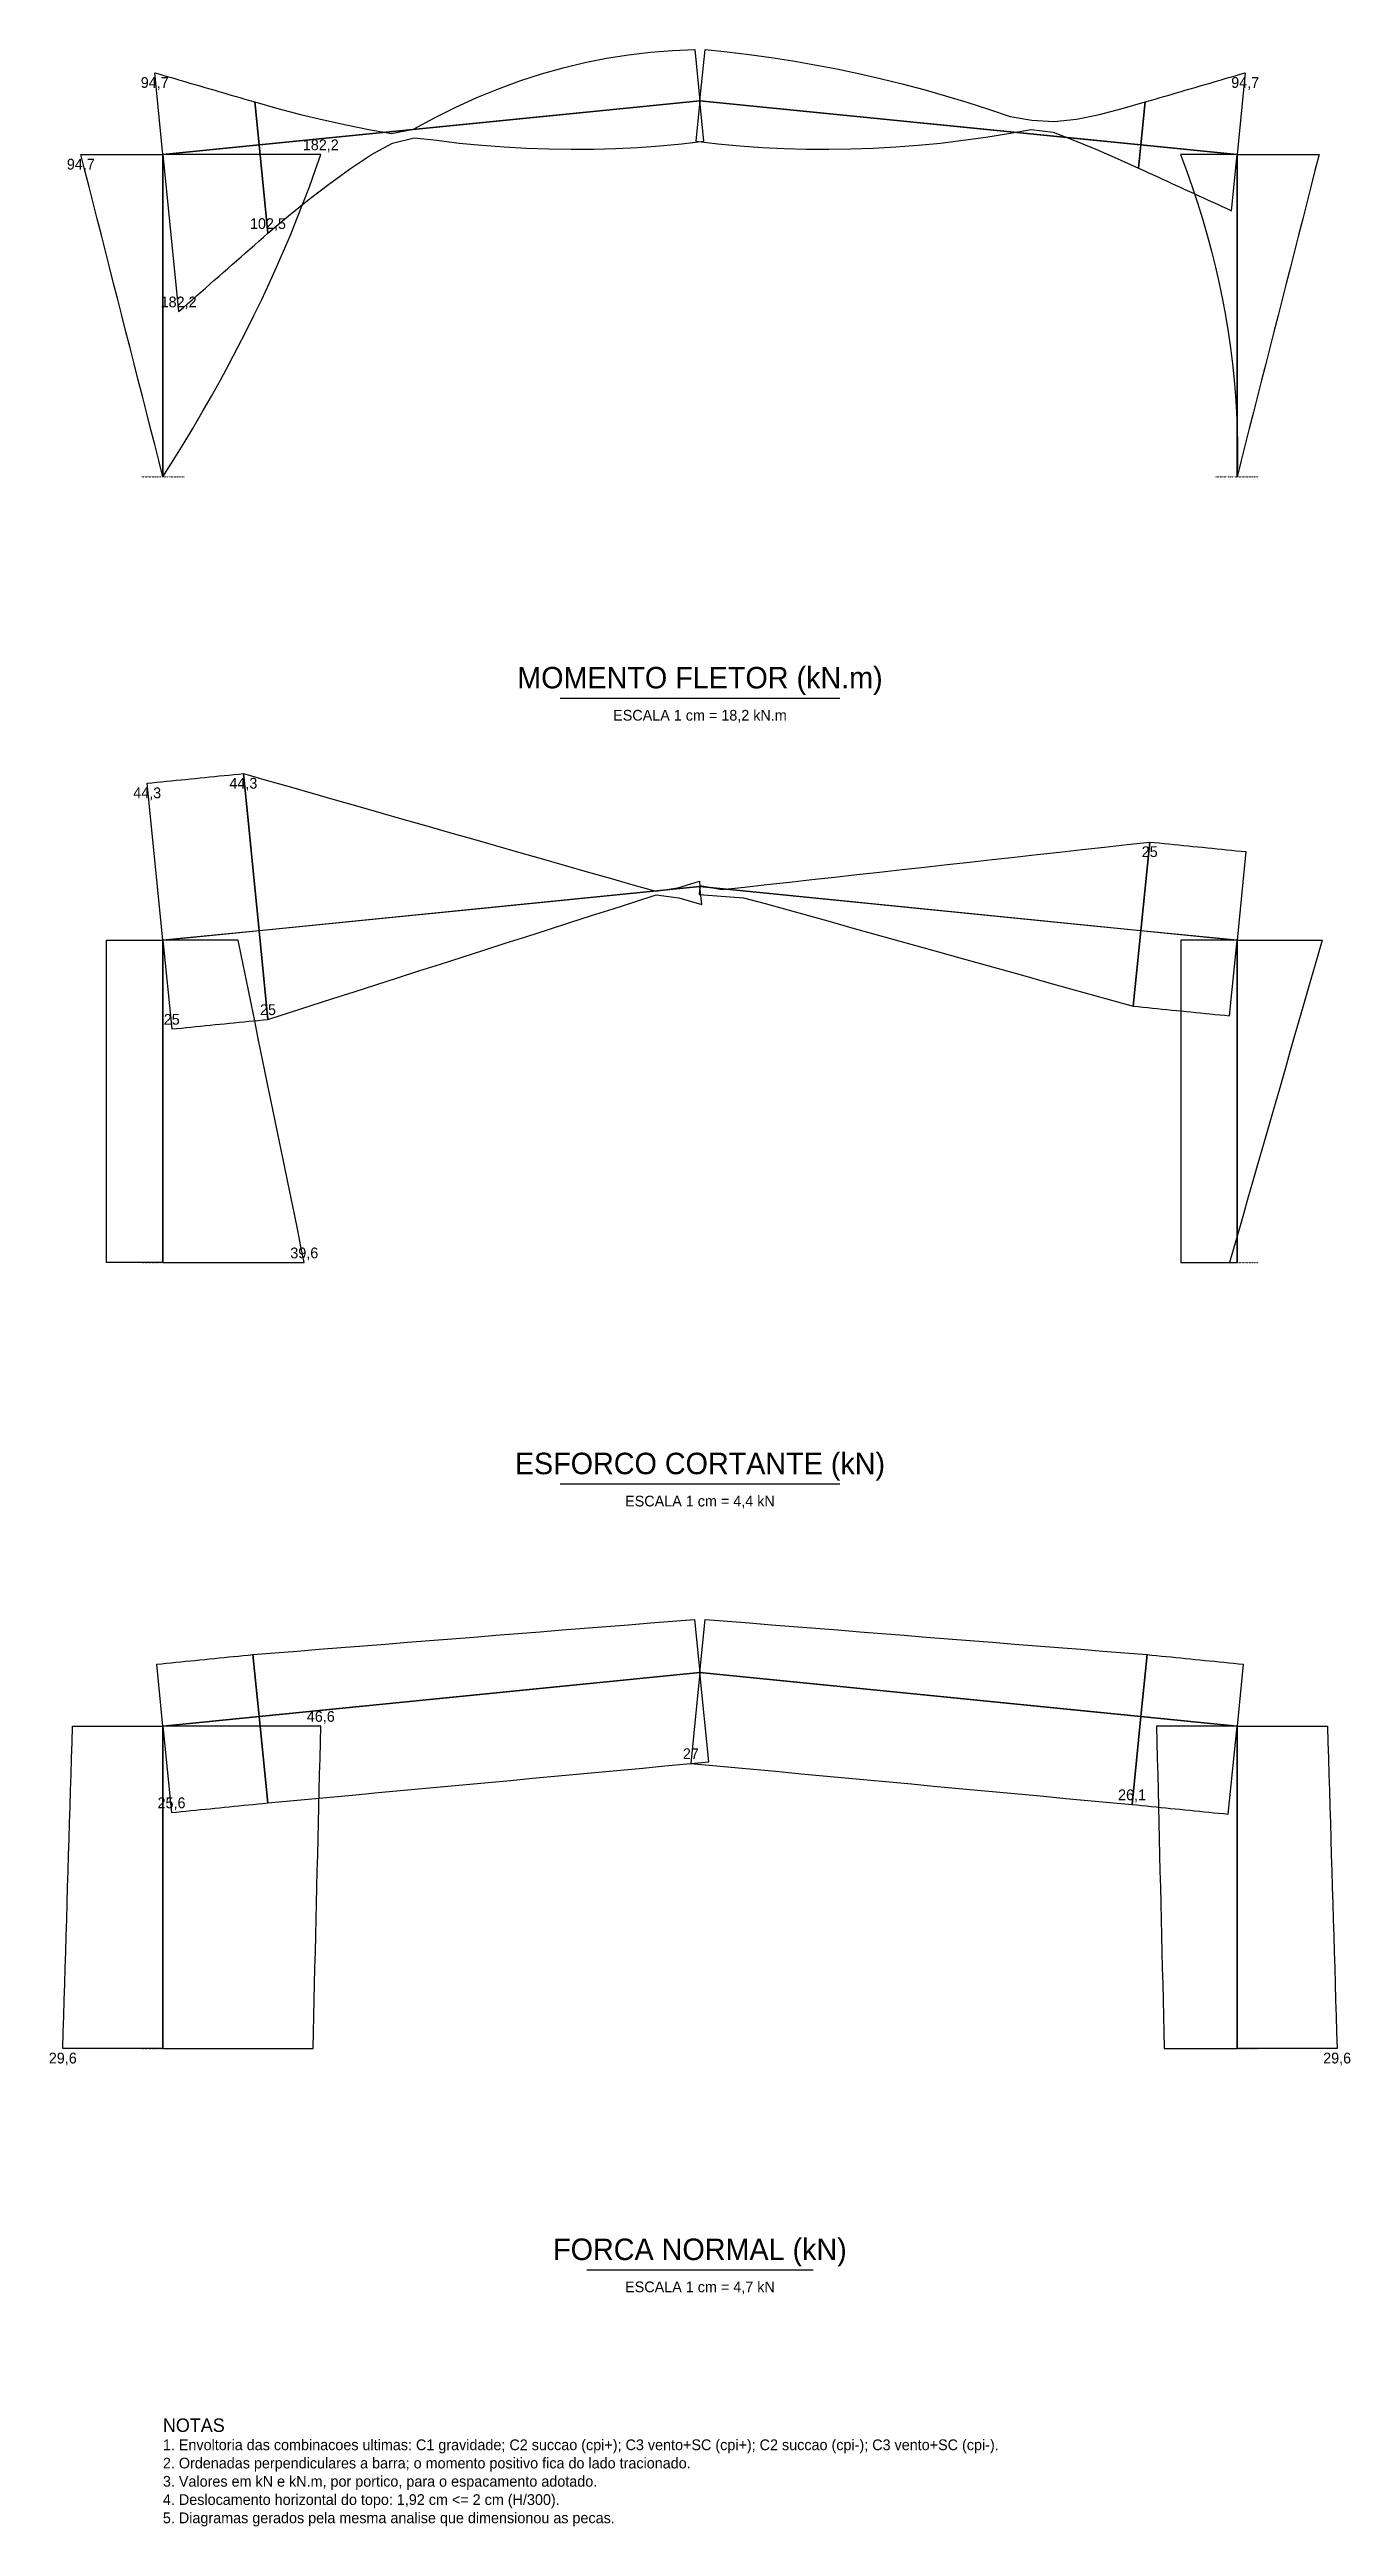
# Model space of a CAD drawing. Header units: millimetres. Extents: x -2111 to 22112, y -38160 to 7954.
import ezdxf
from ezdxf.enums import TextEntityAlignment as Align

# ---------------------------------------------------------------- set-up
doc = ezdxf.new("R2010")
doc.units = ezdxf.units.MM
doc.linetypes.add('CENTER', pattern=[16.375, 0.5, -6.35, 3.175, -6.35])
for name, color, linetype in [('ACO', 7, 'CONTINUOUS'), ('COTA', 3, 'CONTINUOUS'), ('EIXO', 1, 'CENTER'), ('TEXTO', 7, 'CONTINUOUS')]:
    doc.layers.add(name, color=color, linetype=linetype)
doc.styles.get("Standard").update_dxf_attribs({"font": 'txt', "width": 0.85})

msp = doc.modelspace()

# ---------------------------------------------------------------- linework, layer by layer
at = {"layer": 'ACO'}
for points in [[(0, 0), (0, 6000), (10000, 7000), (20000, 6000), (20000, 0)], [(0, -14630), (0, -8630), (10000, -7630), (20000, -8630), (20000, -14630)], [(0, -29260), (0, -23260), (10000, -22260), (20000, -23260), (20000, -29260)]]:
    msp.add_lwpolyline(points, dxfattribs=at)
at = {"layer": 'COTA'}
for points in [[(1791.1, 6179.1), (1711.2421, 6977.6684), (2137.8032, 6857.5551), (2563.4653, 6746.4306), (2988.2606, 6643.9741), (3412.1731, 6550.346), (3835.2028, 6465.5462), (4257.3656, 6389.4144), (4663.5569, 6472.9962), (5056.9227, 6684.8305), (5451.9098, 6880.4526), (5848.5502, 7059.5416), (6246.7958, 7222.579), (6646.6948, 7369.0831), (7048.215, 7499.3752), (7451.3724, 7613.2946), (7856.1672, 7710.8413), (8262.5832, 7792.1759), (8670.6364, 7857.1378), (9080.327, 7905.727), (9491.6388, 7938.1042), (9904.5879, 7954.1086), (10000, 7000)], [(10000, 7000), (10095.4121, 7954.1086), (10505.7287, 7911.7795), (10915.3229, 7862.2271), (11324.1949, 7805.4515), (11732.3605, 7741.6132), (12139.8199, 7670.7122), (12546.5569, 7592.588), (12952.5716, 7507.2405), (13357.8639, 7414.6698), (13762.4661, 7315.1968), (14166.3298, 7208.3402), (14569.4873, 7094.4208), (14971.9224, 6973.2782), (15373.6513, 6845.0728), (15774.6578, 6709.6443), (16182.2295, 6639.8669), (16594.4723, 6616.7997), (17012.9111, 6655.6918), (17436.5347, 6746.4306), (17862.1968, 6857.5551), (18288.7579, 6977.6684), (18208.9, 6179.1)], [(0, 6000), (-152.0483, 7520.572), (-58.8819, 7493.4108), (34.2845, 7466.2496), (127.4509, 7439.0884), (220.6173, 7411.9273), (313.7837, 7384.7661), (406.9501, 7357.6049), (500.1165, 7330.4437), (593.2669, 7303.443), (686.4333, 7276.2818), (779.5997, 7249.1206), (872.7661, 7221.9594), (965.9325, 7194.7982), (1059.0989, 7167.637), (1152.2653, 7140.4758), (1245.4317, 7113.3146), (1338.5982, 7086.1534), (1431.7646, 7058.9922), (1524.9149, 7031.9916), (1618.0813, 7004.8304), (1711.2477, 6977.6692), (1791.1, 6179.1)], [(18208.9, 6179.1), (18288.7523, 6977.6692), (18381.9187, 7004.8304), (18475.0851, 7031.9916), (18568.2354, 7058.9922), (18661.4018, 7086.1534), (18754.5683, 7113.3146), (18847.7347, 7140.4758), (18940.9011, 7167.637), (19034.0675, 7194.7982), (19127.2339, 7221.9594), (19220.4003, 7249.1206), (19313.5667, 7276.2818), (19406.7331, 7303.443), (19499.8835, 7330.4437), (19593.0499, 7357.6049), (19686.2163, 7384.7661), (19779.3827, 7411.9273), (19872.5491, 7439.0884), (19965.7155, 7466.2496), (20058.8819, 7493.4108), (20152.0483, 7520.572), (20000, 6000)], [(1791.1, 6179.1), (1955.6955, 4533.1663), (2337.6325, 4859.2882), (2721.2067, 5169.0374), (3106.4182, 5462.4139), (3493.251, 5739.5784), (3881.721, 6000.3701), (4275.0708, 6212.3649), (4679.7371, 6311.1958), (5099.0267, 6263.7963), (5518.557, 6213.9891), (5937.1885, 6173.1708), (6354.937, 6141.1809), (6771.8188, 6117.8589), (7187.8178, 6103.3653), (7602.9499, 6097.5395), (8017.1831, 6100.7027), (8430.5496, 6112.5337), (8843.0332, 6133.1932), (9254.6339, 6162.681), (9665.3518, 6200.9972), (10075.2028, 6247.9813), (10000, 7000)], [(10000, 7000), (9924.7972, 6247.9813), (10334.6482, 6200.9972), (10745.3661, 6162.681), (11156.9668, 6133.1932), (11569.4504, 6112.5337), (11982.8169, 6100.7027), (12397.0501, 6097.5395), (12812.1822, 6103.3653), (13228.1812, 6117.8589), (13645.063, 6141.1809), (14062.8115, 6173.1708), (14481.443, 6213.9891), (14900.9733, 6263.7963), (15321.3705, 6322.2714), (15742.6344, 6389.4144), (16164.7972, 6465.5462), (16574.5359, 6417.4385), (16973.4076, 6260.6613), (17371.5408, 6096.5003), (17768.9838, 5925.4372), (18165.6885, 5746.9902), (18208.9, 6179.1)], [(0, 0), (0, 0), (-76.4642, 300), (-152.7671, 600), (-229.2313, 900), (-305.6955, 1200), (-381.9984, 1500), (-458.4626, 1800), (-534.7654, 2100), (-611.2296, 2400), (-687.6938, 2700), (-763.9967, 3000), (-840.4609, 3300), (-916.9251, 3600), (-993.228, 3900), (-1069.6922, 4200), (-1146.1564, 4500), (-1222.4593, 4800), (-1298.9235, 5100), (-1375.2263, 5400), (-1451.6905, 5700), (-1528.1547, 6000), (0, 6000)], [(0, 6000), (292.5241, 3074.5883), (375.6749, 3147.5893), (458.8417, 3220.4299), (541.9925, 3293.4309), (625.1593, 3366.2715), (708.3101, 3439.2725), (791.4769, 3512.113), (874.6276, 3585.1141), (957.7945, 3657.9546), (1040.9452, 3730.9557), (1124.1121, 3803.7962), (1207.2628, 3876.7973), (1290.4136, 3949.7983), (1373.5804, 4022.6388), (1456.7312, 4095.6399), (1539.898, 4168.4804), (1623.0488, 4241.4815), (1706.2156, 4314.322), (1789.3664, 4387.3231), (1872.5332, 4460.1636), (1955.6839, 4533.1646), (1791.1, 6179.1)], [(0, 0), (0, 0), (189.7086, 300), (374.7391, 600), (555.414, 900), (731.572, 1200), (903.3745, 1500), (1070.4988, 1800), (1233.2675, 2100), (1391.5193, 2400), (1545.2543, 2700), (1694.4724, 3000), (1839.1737, 3300), (1979.5193, 3600), (2115.1868, 3900), (2246.4988, 4200), (2373.2938, 4500), (2495.572, 4800), (2613.4947, 5100), (2726.7391, 5400), (2835.628, 5700), (2940, 6000), (0, 6000)], [(18208.9, 6179.1), (18165.6915, 5746.9898), (18252.1808, 5707.3762), (18338.6701, 5667.7625), (18425.1434, 5627.9884), (18511.6327, 5588.3747), (18598.106, 5548.6006), (18684.5953, 5508.987), (18771.0686, 5469.2128), (18857.5579, 5429.5992), (18944.0311, 5389.825), (19030.5204, 5350.2114), (19116.9937, 5310.4372), (19203.483, 5270.8236), (19289.9563, 5231.0494), (19376.4456, 5191.4358), (19462.9189, 5151.6616), (19549.4082, 5112.048), (19635.8975, 5072.4344), (19722.3708, 5032.6602), (19808.8601, 4993.0466), (19895.3333, 4953.2724), (20000, 6000)], [(20000, 6000), (18948.0527, 6000), (19060.3292, 5700), (19166.3144, 5400), (19266.1695, 5100), (19359.572, 4800), (19446.6831, 4500), (19527.6642, 4200), (19602.1926, 3900), (19670.4296, 3600), (19732.5366, 3300), (19788.1909, 3000), (19837.7152, 2700), (19880.9481, 2400), (19917.7284, 2100), (19948.3786, 1800), (19972.7374, 1500), (19990.6436, 1200), (20002.4198, 900), (20007.9045, 600), (20007.0979, 300), (20000, 0), (20000, 0)], [(20000, 6000), (21528.1547, 6000), (21451.6905, 5700), (21375.2263, 5400), (21298.9235, 5100), (21222.4593, 4800), (21146.1564, 4500), (21069.6922, 4200), (20993.228, 3900), (20916.9251, 3600), (20840.4609, 3300), (20763.9967, 3000), (20687.6938, 2700), (20611.2296, 2400), (20534.7654, 2100), (20458.4626, 1800), (20381.9984, 1500), (20305.6955, 1200), (20229.2313, 900), (20152.7671, 600), (20076.4642, 300), (20000, 0), (20000, 0)], [(0, -8630), (-292.5241, -5704.5883), (-202.9691, -5695.6333), (-113.4141, -5686.6783), (-23.8591, -5677.7233), (65.6959, -5668.7683), (155.2509, -5659.8133), (244.8059, -5650.8583), (334.3609, -5641.9033), (423.9159, -5632.9483), (513.4709, -5623.9933), (603.0259, -5615.0383), (692.5809, -5606.0833), (782.1359, -5597.1283), (871.6909, -5588.1733), (961.2459, -5579.2183), (1050.8009, -5570.2633), (1140.3559, -5561.3083), (1229.9109, -5552.3533), (1319.4659, -5543.3983), (1409.0209, -5534.4433), (1498.5759, -5525.4883), (1791.1, -8450.9)], [(1791.1, -8450.9), (1498.5553, -5525.4912), (1925.2528, -5646.9689), (2352.0163, -5769.1073), (2778.7138, -5890.585), (3205.4774, -6012.7234), (3632.1749, -6134.2011), (4058.9384, -6256.3395), (4485.6359, -6377.8172), (4912.3994, -6499.9555), (5339.0969, -6621.4333), (5765.8605, -6743.5716), (6192.558, -6865.0493), (6619.3215, -6987.1877), (7046.019, -7108.6654), (7472.7165, -7230.1431), (7899.48, -7352.2815), (8326.1775, -7473.7592), (8752.9411, -7595.8976), (9179.3082, -7714.072), (9587.9694, -7655.1891), (9989.6275, -7526.2762), (10000, -7630)], [(10000, -7630), (10002.2463, -7607.5375), (10408.8594, -7686.9009), (10828.0252, -7640.7386), (11247.2571, -7593.9156), (11666.4891, -7547.0926), (12085.721, -7500.2697), (12504.9529, -7453.4467), (12924.1187, -7407.2844), (13343.3506, -7360.4614), (13762.5826, -7313.6384), (14181.8145, -7266.8155), (14601.0464, -7219.9925), (15020.2122, -7173.8302), (15439.4441, -7127.0072), (15858.676, -7080.1843), (16277.908, -7033.3613), (16697.1399, -6986.5383), (17116.3057, -6940.376), (17535.5376, -6893.553), (17954.7695, -6846.7301), (18374.0014, -6799.9071), (18208.9, -8450.9)], [(18208.9, -8450.9), (18373.9898, -6799.9054), (18463.5448, -6808.8604), (18553.0998, -6817.8154), (18642.6548, -6826.7704), (18732.2098, -6835.7254), (18821.7648, -6844.6804), (18911.3198, -6853.6354), (19000.8748, -6862.5904), (19090.4298, -6871.5454), (19179.9848, -6880.5004), (19269.5398, -6889.4554), (19359.0948, -6898.4104), (19448.6498, -6907.3654), (19538.2048, -6916.3204), (19627.7598, -6925.2754), (19717.3148, -6934.2304), (19806.8698, -6943.1854), (19896.4248, -6952.1404), (19985.9798, -6961.0954), (20075.5348, -6970.0504), (20165.0898, -6979.0054), (20000, -8630)], [(1791.1, -8450.9), (1956.2014, -10101.8929), (2357.8595, -9972.9799), (2759.5176, -9844.067), (3161.1757, -9715.154), (3562.8999, -9586.9017), (3964.558, -9457.9887), (4366.216, -9329.0757), (4767.8741, -9200.1628), (5169.5322, -9071.2498), (5571.2564, -8942.9975), (5972.9145, -8814.0845), (6374.5726, -8685.1716), (6776.2306, -8556.2586), (7177.8887, -8427.3456), (7579.6129, -8299.0933), (7981.271, -8170.1803), (8382.9291, -8041.2674), (8784.5871, -7912.3544), (9186.2452, -7783.4414), (9606.4021, -7839.5137), (10033.0996, -7960.9914), (10000, -7630)], [(10000, -7630), (9985.0028, -7779.9701), (10396.7691, -7807.8019), (10808.4694, -7836.2943), (11212.1756, -7944.7268), (11615.4853, -8057.1232), (12018.7951, -8169.5197), (12422.1049, -8281.9161), (12825.3486, -8394.9732), (13228.6583, -8507.3696), (13631.9681, -8619.7661), (14035.2778, -8732.1625), (14438.5876, -8844.5589), (14841.8974, -8956.9554), (15245.2071, -9069.3518), (15648.5169, -9181.7482), (16051.8267, -9294.1447), (16455.1364, -9406.5411), (16858.4462, -9518.9375), (17261.756, -9631.334), (17665.0657, -9743.7304), (18068.3755, -9856.1268), (18208.9, -8450.9)], [(0, -14630), (-1048.3875, -14630), (-1048.3875, -14330), (-1048.3875, -14030), (-1048.3875, -13730), (-1048.3875, -13430), (-1048.3875, -13130), (-1048.3875, -12830), (-1048.3875, -12530), (-1048.3875, -12230), (-1048.3875, -11930), (-1048.3875, -11630), (-1048.3875, -11330), (-1048.3875, -11030), (-1048.3875, -10730), (-1048.3875, -10430), (-1048.3875, -10130), (-1048.3875, -9830), (-1048.3875, -9530), (-1048.3875, -9230), (-1048.3875, -8930), (-1048.3875, -8630), (0, -8630)], [(0, -8630), (165.0898, -10280.9946), (254.6448, -10272.0396), (344.1998, -10263.0846), (433.7548, -10254.1296), (523.3098, -10245.1746), (612.8648, -10236.2196), (702.4198, -10227.2646), (791.9748, -10218.3096), (881.5298, -10209.3546), (971.0848, -10200.3996), (1060.6398, -10191.4446), (1150.1948, -10182.4896), (1239.7498, -10173.5346), (1329.3048, -10164.5796), (1418.8598, -10155.6246), (1508.4148, -10146.6696), (1597.9698, -10137.7146), (1687.5248, -10128.7596), (1777.0798, -10119.8046), (1866.6348, -10110.8496), (1956.1898, -10101.8946), (1791.1, -8450.9)], [(0, -14630), (2632.5881, -14630), (2570.8401, -14330), (2509.7561, -14030), (2448.0081, -13730), (2386.2602, -13430), (2324.5122, -13130), (2263.4282, -12830), (2201.6802, -12530), (2139.9322, -12230), (2078.1843, -11930), (2016.4363, -11630), (1955.3523, -11330), (1893.6043, -11030), (1831.8564, -10730), (1770.1084, -10430), (1709.0244, -10130), (1647.2764, -9830), (1585.5285, -9530), (1523.7805, -9230), (1462.6965, -8930), (1400.9485, -8630), (0, -8630)], [(18208.9, -8450.9), (18068.3854, -9856.1283), (18157.9404, -9865.0833), (18247.4954, -9874.0383), (18337.0504, -9882.9933), (18426.6054, -9891.9483), (18516.1604, -9900.9033), (18605.7154, -9909.8583), (18695.2704, -9918.8133), (18784.8254, -9927.7683), (18874.3804, -9936.7233), (18963.9354, -9945.6783), (19053.4904, -9954.6333), (19143.0454, -9963.5883), (19232.6004, -9972.5433), (19322.1554, -9981.4983), (19411.7104, -9990.4533), (19501.2654, -9999.4083), (19590.8204, -10008.3633), (19680.3754, -10017.3183), (19769.9304, -10026.2733), (19859.4854, -10035.2283), (20000, -8630)], [(20000, -8630), (18951.6125, -8630), (18951.6125, -8930), (18951.6125, -9230), (18951.6125, -9530), (18951.6125, -9830), (18951.6125, -10130), (18951.6125, -10430), (18951.6125, -10730), (18951.6125, -11030), (18951.6125, -11330), (18951.6125, -11630), (18951.6125, -11930), (18951.6125, -12230), (18951.6125, -12530), (18951.6125, -12830), (18951.6125, -13130), (18951.6125, -13430), (18951.6125, -13730), (18951.6125, -14030), (18951.6125, -14330), (18951.6125, -14630), (20000, -14630)], [(20000, -8630), (21583.5366, -8630), (21497.8862, -8930), (21411.5718, -9230), (21325.2575, -9530), (21238.9431, -9830), (21152.6287, -10130), (21066.3144, -10430), (20980, -10730), (20894.3496, -11030), (20808.0352, -11330), (20721.7209, -11630), (20635.4065, -11930), (20549.0921, -12230), (20462.7778, -12530), (20376.4634, -12830), (20290.813, -13130), (20204.4986, -13430), (20118.1843, -13730), (20031.8699, -14030), (19945.5556, -14330), (19859.2412, -14630), (20000, -14630)], [(1791.1, -23080.9), (1675.8019, -21927.9337), (2087.1256, -21895.6756), (2498.3865, -21862.7899), (2909.6474, -21829.9041), (3320.9711, -21797.646), (3732.2321, -21764.7603), (4143.493, -21731.8745), (4554.7539, -21698.9888), (4966.0777, -21666.7307), (5377.3386, -21633.845), (5788.5995, -21600.9592), (6199.9232, -21568.7011), (6611.1842, -21535.8154), (7022.4451, -21502.9296), (7433.706, -21470.0439), (7845.0297, -21437.7858), (8256.2907, -21404.9), (8667.5516, -21372.0143), (9078.8125, -21339.1286), (9490.1362, -21306.8705), (9901.3972, -21273.9847), (10000, -22260)], [(10000, -22260), (10098.6028, -21273.9847), (10509.8638, -21306.8705), (10921.1875, -21339.1286), (11332.4484, -21372.0143), (11743.7093, -21404.9), (12154.9703, -21437.7858), (12566.294, -21470.0439), (12977.5549, -21502.9296), (13388.8158, -21535.8154), (13800.0768, -21568.7011), (14211.4005, -21600.9592), (14622.6614, -21633.845), (15033.9223, -21666.7307), (15445.2461, -21698.9888), (15856.507, -21731.8745), (16267.7679, -21764.7603), (16679.0289, -21797.646), (17090.3526, -21829.9041), (17501.6135, -21862.7899), (17912.8744, -21895.6756), (18324.1981, -21927.9337), (18208.9, -23080.9)], [(0, -23260), (-115.29, -22107.0325), (-25.735, -22098.0775), (63.82, -22089.1225), (153.375, -22080.1675), (242.93, -22071.2125), (332.485, -22062.2575), (422.04, -22053.3025), (511.595, -22044.3475), (601.15, -22035.3925), (690.705, -22026.4375), (780.26, -22017.4825), (869.815, -22008.5275), (959.37, -21999.5725), (1048.925, -21990.6175), (1138.48, -21981.6625), (1228.035, -21972.7075), (1317.59, -21963.7525), (1407.145, -21954.7975), (1496.7, -21945.8425), (1586.255, -21936.8875), (1675.81, -21927.9325), (1791.1, -23080.9)], [(18208.9, -23080.9), (18324.19, -21927.9325), (18413.745, -21936.8875), (18503.3, -21945.8425), (18592.855, -21954.7975), (18682.41, -21963.7525), (18771.965, -21972.7075), (18861.52, -21981.6625), (18951.075, -21990.6175), (19040.63, -21999.5725), (19130.185, -22008.5275), (19219.74, -22017.4825), (19309.295, -22026.4375), (19398.85, -22035.3925), (19488.405, -22044.3475), (19577.96, -22053.3025), (19667.515, -22062.2575), (19757.07, -22071.2125), (19846.625, -22080.1675), (19936.18, -22089.1225), (20025.735, -22098.0775), (20115.29, -22107.0325), (20000, -23260)], [(1791.1, -23080.9), (1951.9651, -24689.5296), (2362.7239, -24651.6228), (2773.4199, -24613.0883), (3184.1788, -24575.1815), (3594.8748, -24536.6471), (4005.6336, -24498.7402), (4416.3297, -24460.2058), (4827.0885, -24422.299), (5237.7846, -24383.7645), (5648.5434, -24345.8577), (6059.2395, -24307.3232), (6469.9983, -24269.4164), (6880.6943, -24230.8819), (7291.4532, -24192.9751), (7702.1492, -24154.4407), (8112.908, -24116.5338), (8523.6041, -24077.9994), (8934.3629, -24040.0926), (9345.059, -24001.5581), (9755.8178, -23963.6513), (10166.5139, -23925.1168), (10000, -22260)], [(10000, -22260), (9830.5362, -23954.6157), (10241.295, -23992.5225), (10651.9911, -24031.057), (11062.7499, -24068.9638), (11473.446, -24107.4982), (11884.2048, -24145.4051), (12294.9009, -24183.9395), (12705.6597, -24221.8464), (13116.3557, -24260.3808), (13527.1146, -24298.2876), (13937.8106, -24336.8221), (14348.5067, -24375.3565), (14759.2655, -24413.2634), (15169.9616, -24451.7978), (15580.7204, -24489.7047), (15991.4164, -24528.2391), (16402.1753, -24566.1459), (16812.8713, -24604.6804), (17223.6301, -24642.5872), (17634.3262, -24681.1217), (18045.085, -24719.0285), (18208.9, -23080.9)], [(0, -29260), (-1863.9133, -29260), (-1854.4518, -28960), (-1845.6211, -28660), (-1836.7904, -28360), (-1827.9597, -28060), (-1818.4982, -27760), (-1809.6675, -27460), (-1800.8367, -27160), (-1791.3752, -26860), (-1782.5445, -26560), (-1773.7138, -26260), (-1764.8831, -25960), (-1755.4216, -25660), (-1746.5909, -25360), (-1737.7601, -25060), (-1728.9294, -24760), (-1719.4679, -24460), (-1710.6372, -24160), (-1701.8065, -23860), (-1692.345, -23560), (-1683.5143, -23260), (0, -23260)], [(0, -23260), (160.8537, -24868.6312), (250.4087, -24859.6762), (339.9637, -24850.7212), (429.5187, -24841.7662), (519.0737, -24832.8112), (608.6287, -24823.8562), (698.1837, -24814.9012), (787.7387, -24805.9462), (877.2937, -24796.9912), (966.8487, -24788.0362), (1056.4037, -24779.0812), (1145.9587, -24770.1262), (1235.5137, -24761.1712), (1325.0687, -24752.2162), (1414.6237, -24743.2612), (1504.1787, -24734.3062), (1593.7337, -24725.3512), (1683.2887, -24716.3962), (1772.8437, -24707.4412), (1862.3987, -24698.4862), (1951.9537, -24689.5312), (1791.1, -23080.9)], [(0, -29260), (2796.1854, -29260), (2803.1238, -28960), (2810.693, -28660), (2817.6314, -28360), (2825.2006, -28060), (2832.139, -27760), (2839.0775, -27460), (2846.6466, -27160), (2853.5851, -26860), (2861.1543, -26560), (2868.0927, -26260), (2875.6619, -25960), (2882.6003, -25660), (2889.5387, -25360), (2897.1079, -25060), (2904.0463, -24760), (2911.6155, -24460), (2918.554, -24160), (2925.4924, -23860), (2933.0616, -23560), (2940, -23260), (0, -23260)], [(18208.9, -23080.9), (18045.0965, -24719.0301), (18134.6515, -24727.9851), (18224.2065, -24736.9401), (18313.7615, -24745.8951), (18403.3165, -24754.8501), (18492.8715, -24763.8051), (18582.4265, -24772.7601), (18671.9815, -24781.7151), (18761.5365, -24790.6701), (18851.0915, -24799.6251), (18940.6465, -24808.5801), (19030.2015, -24817.5351), (19119.7565, -24826.4901), (19209.3115, -24835.4451), (19298.8665, -24844.4001), (19388.4215, -24853.3551), (19477.9765, -24862.3101), (19567.5315, -24871.2651), (19657.0865, -24880.2201), (19746.6415, -24889.1751), (19836.1965, -24898.1301), (20000, -23260)], [(20000, -23260), (18500.6694, -23260), (18508.2386, -23560), (18515.177, -23860), (18522.7462, -24160), (18529.6846, -24460), (18537.2538, -24760), (18544.1922, -25060), (18551.1307, -25360), (18558.6998, -25660), (18565.6383, -25960), (18573.2075, -26260), (18580.1459, -26560), (18587.0843, -26860), (18594.6535, -27160), (18601.5919, -27460), (18609.1611, -27760), (18616.0995, -28060), (18623.6687, -28360), (18630.6072, -28660), (18637.5456, -28960), (18645.1148, -29260), (20000, -29260)], [(20000, -23260), (21683.5143, -23260), (21692.345, -23560), (21701.8065, -23860), (21710.6372, -24160), (21719.4679, -24460), (21728.9294, -24760), (21737.7601, -25060), (21746.5909, -25360), (21755.4216, -25660), (21764.8831, -25960), (21773.7138, -26260), (21782.5445, -26560), (21791.3752, -26860), (21800.8367, -27160), (21809.6675, -27460), (21818.4982, -27760), (21827.9597, -28060), (21836.7904, -28360), (21845.6211, -28660), (21854.4518, -28960), (21863.9133, -29260), (20000, -29260)]]:
    msp.add_lwpolyline(points, close=True, dxfattribs=at)
at = {"layer": 'EIXO'}
for p, q in [((-400, 0), (400, 0)), ((19600, 0), (20400, 0)), ((-400, -14630), (400, -14630)), ((19600, -14630), (20400, -14630)), ((-400, -29260), (400, -29260)), ((19600, -29260), (20400, -29260))]:
    msp.add_line(p, q, dxfattribs=at)
at = {"layer": 'TEXTO'}
for p, q in [((7396, -4120), (12604, -4120)), ((7396, -18750), (12604, -18750)), ((7892, -33380), (12108, -33380))]:
    msp.add_line(p, q, dxfattribs=at)

# ---------------------------------------------------------------- texts
for s, height, p in [('94,7', 200, (-152.0483, 7240.572)), ('94,7', 200, (20152.0483, 7240.572)), ('182,2', 200, (2940, 6080)), ('94,7', 200, (-1528.1547, 5720)), ('102,5', 200, (1955.6955, 4613.1663)), ('182,2', 200, (292.5241, 3154.5883)), ('MOMENTO FLETOR (kN.m)', 400, (10000, -3940)), ('ESCALA 1 cm = 18,2 kN.m', 200, (10000, -4540)), ('44,3', 200, (-292.5241, -5984.5883)), ('44,3', 200, (1498.5553, -5805.4912)), ('25', 200, (18374.0014, -7079.9071)), ('25', 200, (165.0898, -10200.9946)), ('25', 200, (1956.2014, -10021.8929)), ('39,6', 200, (2632.5881, -14550)), ('ESFORCO CORTANTE (kN)', 400, (10000, -18570)), ('ESCALA 1 cm = 4,4 kN', 200, (10000, -19170)), ('46,6', 200, (2940, -23180)), ('27', 200, (9830.5362, -23874.6157)), ('26,1', 200, (18045.0965, -24639.0301)), ('25,6', 200, (160.8537, -24788.6312)), ('29,6', 200, (-1863.9133, -29540)), ('29,6', 200, (21863.9133, -29540)), ('FORCA NORMAL (kN)', 400, (10000, -33200)), ('ESCALA 1 cm = 4,7 kN', 200, (10000, -33800))]:
    msp.add_text(s, height=height, dxfattribs=at).set_placement(p, align=Align.CENTER)
for s, height, p in [('NOTAS', 250, (0, -36400)), ('2. Ordenadas perpendiculares a barra; o momento positivo fica do lado tracionado.', 200, (0, -37080)), ('1. Envoltoria das combinacoes ultimas: C1 gravidade; C2 succao (cpi+); C3 vento+SC (cpi+); C2 succao (cpi-); C3 vento+SC (cpi-).', 200, (0, -36740)), ('3. Valores em kN e kN.m, por portico, para o espacamento adotado.', 200, (0, -37420)), ('4. Deslocamento horizontal do topo: 1,92 cm <= 2 cm (H/300).', 200, (0, -37760)), ('5. Diagramas gerados pela mesma analise que dimensionou as pecas.', 200, (0, -38100))]:
    msp.add_text(s, height=height, dxfattribs=at).set_placement(p)

doc.saveas('drawing.dxf')
